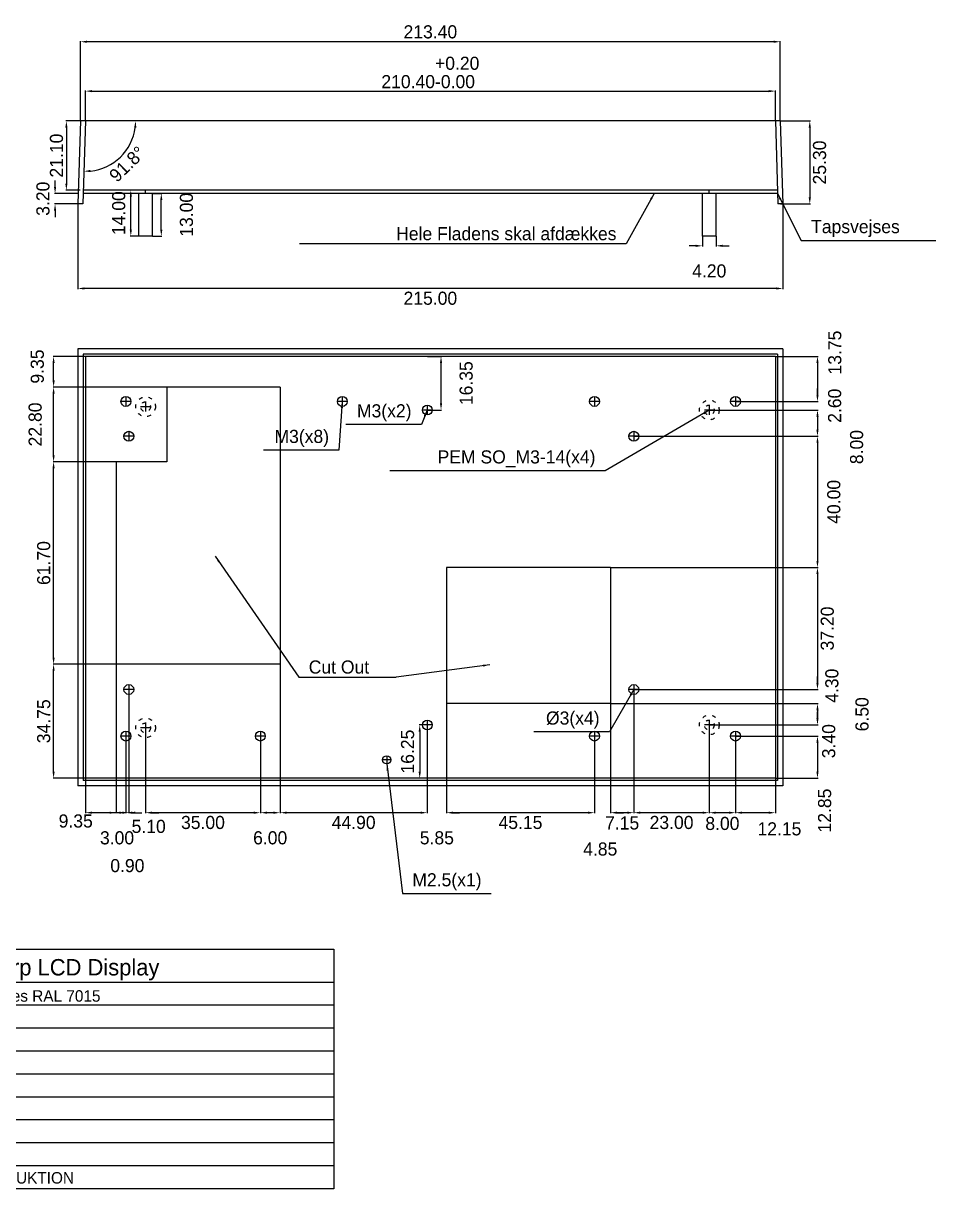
# Model space of a CAD drawing. Header units: millimetres. Extents: x 60 to 503, y -102 to 253.
# Drawn here: x 225.2 to 503.4, y -102.4 to 252.9 of the extents above; entities that cross this region are included whole.
import ezdxf

# ---------------------------------------------------------------- set-up
doc = ezdxf.new("R2010")
doc.units = ezdxf.units.MM
doc.header["$MEASUREMENT"] = 0
doc.linetypes.add('ACAD_ISO03W100', pattern=[30, 12, -18])
for name, color, linetype in [('Descriptive Text', 8, 'Continuous'), ('Dimensions', 140, 'Continuous'), ('Main Layer', 250, 'Continuous')]:
    doc.layers.add(name, color=color, linetype=linetype)
doc.dimstyles.new('DK-audio', dxfattribs={"dimtxt": 4, "dimasz": 2, "dimexe": 0.18, "dimexo": 0.0625, "dimgap": 1, "dimtad": 2, "dimzin": 0, "dimdsep": 46, "dimtxsty": 'Standard', "dimcen": 5, "dimadec": 1, "dimazin": 0, "dimtfac": 1, "dimtofl": 0, "dimtmove": 2, "dimatfit": 3, "dimfxl": 0, "dimtolj": 1, "dimtzin": 0, "dimarcsym": 0})

# ---------------------------------------------------------------- blocks, each defined once
blk = doc.blocks.new('*D19')
at = {"layer": 'DEFPOINTS', "color": 0, "ltscale": 0.1}
for p in [(348.35, 39), (346.05, 22.75), (348.35, 22.75)]:
    blk.add_point(p, dxfattribs=at)
at = {"layer": 'Dimensions', "color": 0, "lineweight": -2, "ltscale": 0.1}
for p, q in [((348.29, 39), (345.87, 39)), ((346.05, 37), (346.05, 24.75)), ((348.29, 22.75), (345.87, 22.75))]:
    blk.add_line(p, q, dxfattribs=at)
at = {"layer": 'Dimensions', "color": 0, "ltscale": 0.1}
for points in [[(345.72, 37), (346.38, 37), (346.05, 39)], [(345.72, 24.75), (346.38, 24.75), (346.05, 22.75)]]:
    blk.add_solid(points, dxfattribs=at)
at = {"layer": 'Dimensions', "color": 0, "ltscale": 0.1, "insert": (342.37, 30.87), "char_height": 4, "attachment_point": 5, "rotation": 90}
blk.add_mtext('\\A1;16.25', dxfattribs=at)
blk = doc.blocks.new('*D20')
at = {"layer": 'DEFPOINTS', "color": 0, "ltscale": 0.1}
for p in [(303.45, 57.5), (348.35, 39), (303.45, 12.25)]:
    blk.add_point(p, dxfattribs=at)
at = {"layer": 'Dimensions', "color": 0, "lineweight": -2, "ltscale": 0.1}
for p, q in [((303.45, 57.44), (303.45, 12.07)), ((348.35, 38.94), (348.35, 12.07)), ((346.35, 12.25), (305.45, 12.25))]:
    blk.add_line(p, q, dxfattribs=at)
at = {"layer": 'Dimensions', "color": 0, "ltscale": 0.1}
for points in [[(305.45, 12.58), (305.45, 11.92), (303.45, 12.25)], [(346.35, 12.58), (346.35, 11.92), (348.35, 12.25)]]:
    blk.add_solid(points, dxfattribs=at)
at = {"layer": 'Dimensions', "color": 0, "ltscale": 0.1, "insert": (325.9, 9.25), "char_height": 4, "attachment_point": 5}
blk.add_mtext('\\A1;44.90', dxfattribs=at)
blk = doc.blocks.new('*D21')
at = {"layer": 'DEFPOINTS', "color": 0, "ltscale": 0.1}
for p in [(241.8, 197.8), (456.8, 197.8), (241.8, 172.05)]:
    blk.add_point(p, dxfattribs=at)
at = {"layer": 'Dimensions', "color": 0, "lineweight": -2, "ltscale": 0.1}
for p, q in [((241.8, 197.74), (241.8, 171.87)), ((456.8, 197.74), (456.8, 171.87)), ((454.8, 172.05), (243.8, 172.05))]:
    blk.add_line(p, q, dxfattribs=at)
at = {"layer": 'Dimensions', "color": 0, "ltscale": 0.1}
for points in [[(243.8, 172.38), (243.8, 171.72), (241.8, 172.05)], [(454.8, 172.38), (454.8, 171.72), (456.8, 172.05)]]:
    blk.add_solid(points, dxfattribs=at)
at = {"layer": 'Dimensions', "color": 0, "ltscale": 0.1, "insert": (349.3, 169.05), "char_height": 4, "attachment_point": 5}
blk.add_mtext('\\A1;215.00', dxfattribs=at)
blk = doc.blocks.new('*D22')
at = {"layer": 'DEFPOINTS', "color": 0, "ltscale": 0.1}
for p in [(454.5, 232.2), (244.1, 223.1), (454.5, 223.1)]:
    blk.add_point(p, dxfattribs=at)
at = {"layer": 'Dimensions', "color": 0, "lineweight": -2, "ltscale": 0.1}
for p, q in [((244.1, 223.16), (244.1, 232.38)), ((246.1, 232.2), (452.5, 232.2)), ((454.5, 223.16), (454.5, 232.38))]:
    blk.add_line(p, q, dxfattribs=at)
at = {"layer": 'Dimensions', "color": 0, "ltscale": 0.1}
for points in [[(246.1, 232.53), (246.1, 231.87), (244.1, 232.2)], [(452.5, 232.53), (452.5, 231.87), (454.5, 232.2)]]:
    blk.add_solid(points, dxfattribs=at)
at = {"layer": 'Dimensions', "color": 0, "ltscale": 0.1, "insert": (349.3, 237.87), "char_height": 4, "attachment_point": 5}
blk.add_mtext('210.40\\S+0.20^ -0.00;', dxfattribs=at)
blk = doc.blocks.new('*D23')
at = {"layer": 'DEFPOINTS', "color": 0, "ltscale": 0.1}
for p in [(242.6, 247.25), (242.6, 223.1), (456, 223.1)]:
    blk.add_point(p, dxfattribs=at)
at = {"layer": 'Dimensions', "color": 0, "lineweight": -2, "ltscale": 0.1}
for p, q in [((242.6, 223.16), (242.6, 247.43)), ((454, 247.25), (244.6, 247.25)), ((456, 223.16), (456, 247.43))]:
    blk.add_line(p, q, dxfattribs=at)
at = {"layer": 'Dimensions', "color": 0, "ltscale": 0.1}
for points in [[(244.6, 247.58), (244.6, 246.92), (242.6, 247.25)], [(454, 247.58), (454, 246.92), (456, 247.25)]]:
    blk.add_solid(points, dxfattribs=at)
at = {"layer": 'Dimensions', "color": 0, "ltscale": 0.1, "insert": (349.3, 250.25), "char_height": 4, "attachment_point": 5}
blk.add_mtext('\\A1;213.40', dxfattribs=at)
blk = doc.blocks.new('*D24')
at = {"layer": 'DEFPOINTS', "color": 0, "ltscale": 0.1}
for p in [(242.6, 223.1), (244.1, 223.1), (456, 223.1), (251.48, 209.67), (243.3, 197.8)]:
    blk.add_point(p, dxfattribs=at)
at = {"layer": 'Dimensions', "color": 0, "lineweight": -2, "ltscale": 0.1}
blk.add_arc((244.1, 223.1), 15.33, 275.6705, 352.5183, dxfattribs=at)
at = {"layer": 'Dimensions', "color": 0, "ltscale": 0.1}
for points in [[(258.96, 221.13), (259.63, 221.08), (259.43, 223.1)], [(245.63, 207.51), (245.6, 208.18), (243.62, 207.78)]]:
    blk.add_solid(points, dxfattribs=at)
at = {"layer": 'Dimensions', "color": 0, "ltscale": 0.1, "insert": (256.85, 209.94), "char_height": 4, "attachment_point": 5, "rotation": 44.0944}
blk.add_mtext('\\A1;91.8°', dxfattribs=at)
blk = doc.blocks.new('*D25')
at = {"layer": 'DEFPOINTS', "color": 0, "ltscale": 0.1}
for p in [(257.35, 49.8), (256.45, 35.6), (256.45, 12.25)]:
    blk.add_point(p, dxfattribs=at)
at = {"layer": 'Dimensions', "color": 0, "lineweight": -2, "ltscale": 0.1}
for p, q in [((257.35, 49.74), (257.35, 12.07)), ((256.45, 35.54), (256.45, 12.07)), ((254.45, 12.25), (252.45, 12.25)), ((259.35, 12.25), (261.35, 12.25))]:
    blk.add_line(p, q, dxfattribs=at)
at = {"layer": 'Dimensions', "color": 0, "ltscale": 0.1}
for points in [[(254.45, 12.58), (254.45, 11.92), (256.45, 12.25)], [(259.35, 12.58), (259.35, 11.92), (257.35, 12.25)]]:
    blk.add_solid(points, dxfattribs=at)
at = {"layer": 'Dimensions', "color": 0, "ltscale": 0.1, "insert": (256.9, -3.9), "char_height": 4, "attachment_point": 5}
blk.add_mtext('\\A1;0.90', dxfattribs=at)
blk = doc.blocks.new('*D35')
at = {"layer": 'DEFPOINTS', "color": 0, "ltscale": 0.1}
for p in [(234.4, 151.35), (244.1, 151.35), (268.95, 142)]:
    blk.add_point(p, dxfattribs=at)
at = {"layer": 'Dimensions', "color": 0, "lineweight": -2, "ltscale": 0.1}
for p, q in [((244.04, 151.35), (234.22, 151.35)), ((234.4, 144), (234.4, 149.35)), ((268.89, 142), (234.22, 142))]:
    blk.add_line(p, q, dxfattribs=at)
at = {"layer": 'Dimensions', "color": 0, "ltscale": 0.1}
for points in [[(234.07, 149.35), (234.73, 149.35), (234.4, 151.35)], [(234.07, 144), (234.73, 144), (234.4, 142)]]:
    blk.add_solid(points, dxfattribs=at)
at = {"layer": 'Dimensions', "color": 0, "ltscale": 0.1, "insert": (229.45, 148.25), "char_height": 4, "attachment_point": 5, "rotation": 90}
blk.add_mtext('\\A1;9.35', dxfattribs=at)
blk = doc.blocks.new('*D36')
at = {"layer": 'DEFPOINTS', "color": 0, "ltscale": 0.1}
for p in [(262.45, 38.1), (297.45, 35.6), (262.45, 12.25)]:
    blk.add_point(p, dxfattribs=at)
at = {"layer": 'Dimensions', "color": 0, "lineweight": -2, "ltscale": 0.1}
for p, q in [((262.45, 38.04), (262.45, 12.07)), ((297.45, 35.54), (297.45, 12.07)), ((295.45, 12.25), (264.45, 12.25))]:
    blk.add_line(p, q, dxfattribs=at)
at = {"layer": 'Dimensions', "color": 0, "ltscale": 0.1}
for points in [[(264.45, 12.58), (264.45, 11.92), (262.45, 12.25)], [(295.45, 12.58), (295.45, 11.92), (297.45, 12.25)]]:
    blk.add_solid(points, dxfattribs=at)
at = {"layer": 'Dimensions', "color": 0, "ltscale": 0.1, "insert": (279.95, 9.25), "char_height": 4, "attachment_point": 5}
blk.add_mtext('\\A1;35.00', dxfattribs=at)
blk = doc.blocks.new('*D37')
at = {"layer": 'DEFPOINTS', "color": 0, "ltscale": 0.1}
for p in [(234.4, 119.2), (253.45, 119.2), (253.45, 57.5)]:
    blk.add_point(p, dxfattribs=at)
at = {"layer": 'Dimensions', "color": 0, "lineweight": -2, "ltscale": 0.1}
for p, q in [((253.39, 119.2), (234.22, 119.2)), ((234.4, 59.5), (234.4, 117.2)), ((253.39, 57.5), (234.22, 57.5))]:
    blk.add_line(p, q, dxfattribs=at)
at = {"layer": 'Dimensions', "color": 0, "ltscale": 0.1}
for points in [[(234.07, 117.2), (234.73, 117.2), (234.4, 119.2)], [(234.07, 59.5), (234.73, 59.5), (234.4, 57.5)]]:
    blk.add_solid(points, dxfattribs=at)
at = {"layer": 'Dimensions', "color": 0, "ltscale": 0.1, "insert": (231.4, 88.35), "char_height": 4, "attachment_point": 5, "rotation": 90}
blk.add_mtext('\\A1;61.70', dxfattribs=at)
blk = doc.blocks.new('*D38')
at = {"layer": 'DEFPOINTS', "color": 0, "ltscale": 0.1}
for p in [(234.4, 57.5), (253.45, 57.5), (244.1, 22.75)]:
    blk.add_point(p, dxfattribs=at)
at = {"layer": 'Dimensions', "color": 0, "lineweight": -2, "ltscale": 0.1}
for p, q in [((253.39, 57.5), (234.22, 57.5)), ((234.4, 24.75), (234.4, 55.5)), ((244.04, 22.75), (234.22, 22.75))]:
    blk.add_line(p, q, dxfattribs=at)
at = {"layer": 'Dimensions', "color": 0, "ltscale": 0.1}
for points in [[(234.07, 55.5), (234.73, 55.5), (234.4, 57.5)], [(234.07, 24.75), (234.73, 24.75), (234.4, 22.75)]]:
    blk.add_solid(points, dxfattribs=at)
at = {"layer": 'Dimensions', "color": 0, "ltscale": 0.1, "insert": (231.4, 40.12), "char_height": 4, "attachment_point": 5, "rotation": 90}
blk.add_mtext('\\A1;34.75', dxfattribs=at)
blk = doc.blocks.new('*D39')
at = {"layer": 'DEFPOINTS', "color": 0, "ltscale": 0.1}
for p in [(253.45, 57.5), (244.1, 22.75), (244.1, 12.25)]:
    blk.add_point(p, dxfattribs=at)
at = {"layer": 'Dimensions', "color": 0, "lineweight": -2, "ltscale": 0.1}
for p, q in [((253.45, 57.44), (253.45, 12.07)), ((244.1, 22.69), (244.1, 12.07)), ((251.45, 12.25), (246.1, 12.25))]:
    blk.add_line(p, q, dxfattribs=at)
at = {"layer": 'Dimensions', "color": 0, "ltscale": 0.1}
for points in [[(246.1, 12.58), (246.1, 11.92), (244.1, 12.25)], [(251.45, 12.58), (251.45, 11.92), (253.45, 12.25)]]:
    blk.add_solid(points, dxfattribs=at)
at = {"layer": 'Dimensions', "color": 0, "ltscale": 0.1, "insert": (241.15, 9.7), "char_height": 4, "attachment_point": 5}
blk.add_mtext('\\A1;9.35', dxfattribs=at)
blk = doc.blocks.new('*D40')
at = {"layer": 'DEFPOINTS', "color": 0, "ltscale": 0.1}
for p in [(253.45, 57.5), (256.45, 35.6), (253.45, 12.25)]:
    blk.add_point(p, dxfattribs=at)
at = {"layer": 'Dimensions', "color": 0, "lineweight": -2, "ltscale": 0.1}
for p, q in [((253.45, 57.44), (253.45, 12.07)), ((256.45, 35.54), (256.45, 12.07)), ((251.45, 12.25), (249.45, 12.25)), ((258.45, 12.25), (260.45, 12.25))]:
    blk.add_line(p, q, dxfattribs=at)
at = {"layer": 'Dimensions', "color": 0, "ltscale": 0.1}
for points in [[(251.45, 12.58), (251.45, 11.92), (253.45, 12.25)], [(258.45, 12.58), (258.45, 11.92), (256.45, 12.25)]]:
    blk.add_solid(points, dxfattribs=at)
at = {"layer": 'Dimensions', "color": 0, "ltscale": 0.1, "insert": (253.75, 4.57), "char_height": 4, "attachment_point": 5}
blk.add_mtext('\\A1;3.00', dxfattribs=at)
blk = doc.blocks.new('*D41')
at = {"layer": 'DEFPOINTS', "color": 0, "ltscale": 0.1}
for p in [(257.35, 49.8), (262.45, 38.1), (257.35, 12.25)]:
    blk.add_point(p, dxfattribs=at)
at = {"layer": 'Dimensions', "color": 0, "lineweight": -2, "ltscale": 0.1}
for p, q in [((257.35, 49.74), (257.35, 12.07)), ((262.45, 38.04), (262.45, 12.07)), ((255.35, 12.25), (253.35, 12.25)), ((264.45, 12.25), (266.45, 12.25))]:
    blk.add_line(p, q, dxfattribs=at)
at = {"layer": 'Dimensions', "color": 0, "ltscale": 0.1}
for points in [[(255.35, 12.58), (255.35, 11.92), (257.35, 12.25)], [(264.45, 12.58), (264.45, 11.92), (262.45, 12.25)]]:
    blk.add_solid(points, dxfattribs=at)
at = {"layer": 'Dimensions', "color": 0, "ltscale": 0.1, "insert": (263.4, 8.05), "char_height": 4, "attachment_point": 5}
blk.add_mtext('\\A1;5.10', dxfattribs=at)
blk = doc.blocks.new('*D42')
at = {"layer": 'DEFPOINTS', "color": 0, "ltscale": 0.1}
for p in [(234.4, 142), (268.95, 142), (253.45, 119.2)]:
    blk.add_point(p, dxfattribs=at)
at = {"layer": 'Dimensions', "color": 0, "lineweight": -2, "ltscale": 0.1}
for p, q in [((268.89, 142), (234.22, 142)), ((234.4, 121.2), (234.4, 140)), ((253.39, 119.2), (234.22, 119.2))]:
    blk.add_line(p, q, dxfattribs=at)
at = {"layer": 'Dimensions', "color": 0, "ltscale": 0.1}
for points in [[(234.07, 140), (234.73, 140), (234.4, 142)], [(234.07, 121.2), (234.73, 121.2), (234.4, 119.2)]]:
    blk.add_solid(points, dxfattribs=at)
at = {"layer": 'Dimensions', "color": 0, "ltscale": 0.1, "insert": (228.8, 130.6), "char_height": 4, "attachment_point": 5, "rotation": 90}
blk.add_mtext('\\A1;22.80', dxfattribs=at)
blk = doc.blocks.new('*D44')
at = {"layer": 'DEFPOINTS', "color": 0, "ltscale": 0.1}
for p in [(303.45, 57.5), (297.45, 35.6), (297.45, 12.25)]:
    blk.add_point(p, dxfattribs=at)
at = {"layer": 'Dimensions', "color": 0, "lineweight": -2, "ltscale": 0.1}
for p, q in [((303.45, 57.44), (303.45, 12.07)), ((297.45, 35.54), (297.45, 12.07)), ((301.45, 12.25), (299.45, 12.25))]:
    blk.add_line(p, q, dxfattribs=at)
at = {"layer": 'Dimensions', "color": 0, "ltscale": 0.1}
for points in [[(299.45, 12.58), (299.45, 11.92), (297.45, 12.25)], [(301.45, 12.58), (301.45, 11.92), (303.45, 12.25)]]:
    blk.add_solid(points, dxfattribs=at)
at = {"layer": 'Dimensions', "color": 0, "ltscale": 0.1, "insert": (300.45, 4.57), "char_height": 4, "attachment_point": 5}
blk.add_mtext('\\A1;6.00', dxfattribs=at)
blk = doc.blocks.new('*D45')
at = {"layer": 'DEFPOINTS', "color": 0, "ltscale": 0.1}
for p in [(264.55, 201), (267.25, 201), (264.55, 188)]:
    blk.add_point(p, dxfattribs=at)
at = {"layer": 'Dimensions', "color": 0, "lineweight": -2, "ltscale": 0.1}
for p, q in [((264.61, 201), (267.43, 201)), ((267.25, 190), (267.25, 199)), ((264.61, 188), (267.43, 188))]:
    blk.add_line(p, q, dxfattribs=at)
at = {"layer": 'Dimensions', "color": 0, "ltscale": 0.1}
for points in [[(266.92, 199), (267.58, 199), (267.25, 201)], [(266.92, 190), (267.58, 190), (267.25, 188)]]:
    blk.add_solid(points, dxfattribs=at)
at = {"layer": 'Dimensions', "color": 0, "ltscale": 0.1, "insert": (274.93, 194.5), "char_height": 4, "attachment_point": 5, "rotation": 90}
blk.add_mtext('\\A1;13.00', dxfattribs=at)
blk = doc.blocks.new('*D46')
at = {"layer": 'DEFPOINTS', "color": 0, "ltscale": 0.1}
for p in [(242.6, 223.1), (238.3, 202), (242.6, 202)]:
    blk.add_point(p, dxfattribs=at)
at = {"layer": 'Dimensions', "color": 0, "lineweight": -2, "ltscale": 0.1}
for p, q in [((242.54, 223.1), (238.12, 223.1)), ((238.3, 221.1), (238.3, 204)), ((242.54, 202), (238.12, 202))]:
    blk.add_line(p, q, dxfattribs=at)
at = {"layer": 'Dimensions', "color": 0, "ltscale": 0.1}
for points in [[(237.97, 221.1), (238.63, 221.1), (238.3, 223.1)], [(237.97, 204), (238.63, 204), (238.3, 202)]]:
    blk.add_solid(points, dxfattribs=at)
at = {"layer": 'Dimensions', "color": 0, "ltscale": 0.1, "insert": (235.3, 212.55), "char_height": 4, "attachment_point": 5, "rotation": 90}
blk.add_mtext('\\A1;21.10', dxfattribs=at)
blk = doc.blocks.new('*D47')
at = {"layer": 'DEFPOINTS', "color": 0, "ltscale": 0.1}
for p in [(241.9, 201), (234.85, 197.8), (241.9, 197.8)]:
    blk.add_point(p, dxfattribs=at)
at = {"layer": 'Dimensions', "color": 0, "lineweight": -2, "ltscale": 0.1}
for p, q in [((234.85, 203), (234.85, 205)), ((241.84, 201), (234.67, 201)), ((241.84, 197.8), (234.67, 197.8)), ((234.85, 195.8), (234.85, 193.8))]:
    blk.add_line(p, q, dxfattribs=at)
at = {"layer": 'Dimensions', "color": 0, "ltscale": 0.1}
for points in [[(234.52, 203), (235.18, 203), (234.85, 201)], [(234.52, 195.8), (235.18, 195.8), (234.85, 197.8)]]:
    blk.add_solid(points, dxfattribs=at)
at = {"layer": 'Dimensions', "color": 0, "ltscale": 0.1, "insert": (231.17, 199.4), "char_height": 4, "attachment_point": 5, "rotation": 90}
blk.add_mtext('\\A1;3.20', dxfattribs=at)
blk = doc.blocks.new('*D48')
at = {"layer": 'DEFPOINTS', "color": 0, "ltscale": 0.1}
for p in [(257.95, 202), (260.35, 202), (260.35, 188)]:
    blk.add_point(p, dxfattribs=at)
at = {"layer": 'Dimensions', "color": 0, "lineweight": -2, "ltscale": 0.1}
for p, q in [((260.29, 202), (257.77, 202)), ((257.95, 190), (257.95, 200)), ((260.29, 188), (257.77, 188))]:
    blk.add_line(p, q, dxfattribs=at)
at = {"layer": 'Dimensions', "color": 0, "ltscale": 0.1}
for points in [[(257.62, 200), (258.28, 200), (257.95, 202)], [(257.62, 190), (258.28, 190), (257.95, 188)]]:
    blk.add_solid(points, dxfattribs=at)
at = {"layer": 'Dimensions', "color": 0, "ltscale": 0.1, "insert": (254.27, 195), "char_height": 4, "attachment_point": 5, "rotation": 90}
blk.add_mtext('\\A1;14.00', dxfattribs=at)
blk = doc.blocks.new('*D49')
at = {"layer": 'DEFPOINTS', "color": 0, "ltscale": 0.1}
for p in [(454.5, 151.35), (442.35, 137.6), (467.35, 137.6)]:
    blk.add_point(p, dxfattribs=at)
at = {"layer": 'Dimensions', "color": 0, "lineweight": -2, "ltscale": 0.1}
for p, q in [((454.56, 151.35), (467.53, 151.35)), ((467.35, 149.35), (467.35, 139.6)), ((442.41, 137.6), (467.53, 137.6))]:
    blk.add_line(p, q, dxfattribs=at)
at = {"layer": 'Dimensions', "color": 0, "ltscale": 0.1}
for points in [[(467.02, 149.35), (467.68, 149.35), (467.35, 151.35)], [(467.02, 139.6), (467.68, 139.6), (467.35, 137.6)]]:
    blk.add_solid(points, dxfattribs=at)
at = {"layer": 'Dimensions', "color": 0, "ltscale": 0.1, "insert": (472.65, 152.5), "char_height": 4, "attachment_point": 5, "rotation": 90}
blk.add_mtext('\\A1;13.75', dxfattribs=at)
blk = doc.blocks.new('*D50')
at = {"layer": 'DEFPOINTS', "color": 0, "ltscale": 0.1}
for p in [(411.35, 49.8), (434.35, 39), (411.35, 12.25)]:
    blk.add_point(p, dxfattribs=at)
at = {"layer": 'Dimensions', "color": 0, "lineweight": -2, "ltscale": 0.1}
for p, q in [((411.35, 49.74), (411.35, 12.07)), ((434.35, 38.94), (434.35, 12.07)), ((432.35, 12.25), (413.35, 12.25))]:
    blk.add_line(p, q, dxfattribs=at)
at = {"layer": 'Dimensions', "color": 0, "ltscale": 0.1}
for points in [[(413.35, 12.58), (413.35, 11.92), (411.35, 12.25)], [(432.35, 12.58), (432.35, 11.92), (434.35, 12.25)]]:
    blk.add_solid(points, dxfattribs=at)
at = {"layer": 'Dimensions', "color": 0, "ltscale": 0.1, "insert": (422.85, 9.25), "char_height": 4, "attachment_point": 5}
blk.add_mtext('\\A1;23.00', dxfattribs=at)
blk = doc.blocks.new('*D51')
at = {"layer": 'DEFPOINTS', "color": 0, "ltscale": 0.1}
for p in [(404.2, 45.5), (434.35, 39), (467.35, 39)]:
    blk.add_point(p, dxfattribs=at)
at = {"layer": 'Dimensions', "color": 0, "lineweight": -2, "ltscale": 0.1}
for p, q in [((404.26, 45.5), (467.53, 45.5)), ((467.35, 43.5), (467.35, 41)), ((434.41, 39), (467.53, 39))]:
    blk.add_line(p, q, dxfattribs=at)
at = {"layer": 'Dimensions', "color": 0, "ltscale": 0.1}
for points in [[(467.02, 43.5), (467.68, 43.5), (467.35, 45.5)], [(467.02, 41), (467.68, 41), (467.35, 39)]]:
    blk.add_solid(points, dxfattribs=at)
at = {"layer": 'Dimensions', "color": 0, "ltscale": 0.1, "insert": (480.95, 42.25), "char_height": 4, "attachment_point": 5, "rotation": 90}
blk.add_mtext('\\A1;6.50', dxfattribs=at)
blk = doc.blocks.new('*D52')
at = {"layer": 'DEFPOINTS', "color": 0, "ltscale": 0.1}
for p in [(411.35, 49.8), (404.2, 45.5), (467.35, 45.5)]:
    blk.add_point(p, dxfattribs=at)
at = {"layer": 'Dimensions', "color": 0, "lineweight": -2, "ltscale": 0.1}
for p, q in [((467.35, 51.8), (467.35, 53.8)), ((411.41, 49.8), (467.53, 49.8)), ((404.26, 45.5), (467.53, 45.5)), ((467.35, 43.5), (467.35, 41.5))]:
    blk.add_line(p, q, dxfattribs=at)
at = {"layer": 'Dimensions', "color": 0, "ltscale": 0.1}
for points in [[(467.02, 51.8), (467.68, 51.8), (467.35, 49.8)], [(467.02, 43.5), (467.68, 43.5), (467.35, 45.5)]]:
    blk.add_solid(points, dxfattribs=at)
at = {"layer": 'Dimensions', "color": 0, "ltscale": 0.1, "insert": (471.75, 50.95), "char_height": 4, "attachment_point": 5, "rotation": 90}
blk.add_mtext('\\A1;4.30', dxfattribs=at)
blk = doc.blocks.new('*D53')
at = {"layer": 'DEFPOINTS', "color": 0, "ltscale": 0.1}
for p in [(404.2, 87), (411.35, 49.8), (467.35, 49.8)]:
    blk.add_point(p, dxfattribs=at)
at = {"layer": 'Dimensions', "color": 0, "lineweight": -2, "ltscale": 0.1}
for p, q in [((404.26, 87), (467.53, 87)), ((467.35, 85), (467.35, 51.8)), ((411.41, 49.8), (467.53, 49.8))]:
    blk.add_line(p, q, dxfattribs=at)
at = {"layer": 'Dimensions', "color": 0, "ltscale": 0.1}
for points in [[(467.02, 85), (467.68, 85), (467.35, 87)], [(467.02, 51.8), (467.68, 51.8), (467.35, 49.8)]]:
    blk.add_solid(points, dxfattribs=at)
at = {"layer": 'Dimensions', "color": 0, "ltscale": 0.1, "insert": (470.35, 68.4), "char_height": 4, "attachment_point": 5, "rotation": 90}
blk.add_mtext('\\A1;37.20', dxfattribs=at)
blk = doc.blocks.new('*D54')
at = {"layer": 'DEFPOINTS', "color": 0, "ltscale": 0.1}
for p in [(411.35, 127), (404.2, 87), (467.35, 87)]:
    blk.add_point(p, dxfattribs=at)
at = {"layer": 'Dimensions', "color": 0, "lineweight": -2, "ltscale": 0.1}
for p, q in [((411.41, 127), (467.53, 127)), ((467.35, 125), (467.35, 89)), ((404.26, 87), (467.53, 87))]:
    blk.add_line(p, q, dxfattribs=at)
at = {"layer": 'Dimensions', "color": 0, "ltscale": 0.1}
for points in [[(467.02, 125), (467.68, 125), (467.35, 127)], [(467.02, 89), (467.68, 89), (467.35, 87)]]:
    blk.add_solid(points, dxfattribs=at)
at = {"layer": 'Dimensions', "color": 0, "ltscale": 0.1, "insert": (472.35, 107), "char_height": 4, "attachment_point": 5, "rotation": 90}
blk.add_mtext('\\A1;40.00', dxfattribs=at)
blk = doc.blocks.new('*D55')
at = {"layer": 'DEFPOINTS', "color": 0, "ltscale": 0.1}
for p in [(434.35, 135), (411.35, 127), (467.35, 127)]:
    blk.add_point(p, dxfattribs=at)
at = {"layer": 'Dimensions', "color": 0, "lineweight": -2, "ltscale": 0.1}
for p, q in [((434.41, 135), (467.53, 135)), ((467.35, 133), (467.35, 129)), ((411.41, 127), (467.53, 127))]:
    blk.add_line(p, q, dxfattribs=at)
at = {"layer": 'Dimensions', "color": 0, "ltscale": 0.1}
for points in [[(467.02, 133), (467.68, 133), (467.35, 135)], [(467.02, 129), (467.68, 129), (467.35, 127)]]:
    blk.add_solid(points, dxfattribs=at)
at = {"layer": 'Dimensions', "color": 0, "ltscale": 0.1, "insert": (479.3, 123.7), "char_height": 4, "attachment_point": 5, "rotation": 90}
blk.add_mtext('\\A1;8.00', dxfattribs=at)
blk = doc.blocks.new('*D56')
at = {"layer": 'DEFPOINTS', "color": 0, "ltscale": 0.1}
for p in [(354.2, 45.5), (399.35, 35.6), (354.2, 12.25)]:
    blk.add_point(p, dxfattribs=at)
at = {"layer": 'Dimensions', "color": 0, "lineweight": -2, "ltscale": 0.1}
for p, q in [((354.2, 45.44), (354.2, 12.07)), ((399.35, 35.54), (399.35, 12.07)), ((397.35, 12.25), (356.2, 12.25))]:
    blk.add_line(p, q, dxfattribs=at)
at = {"layer": 'Dimensions', "color": 0, "ltscale": 0.1}
for points in [[(356.2, 12.58), (356.2, 11.92), (354.2, 12.25)], [(397.35, 12.58), (397.35, 11.92), (399.35, 12.25)]]:
    blk.add_solid(points, dxfattribs=at)
at = {"layer": 'Dimensions', "color": 0, "ltscale": 0.1, "insert": (376.78, 9.25), "char_height": 4, "attachment_point": 5}
blk.add_mtext('\\A1;45.15', dxfattribs=at)
blk = doc.blocks.new('*D57')
at = {"layer": 'DEFPOINTS', "color": 0, "ltscale": 0.1}
for p in [(354.2, 45.5), (348.35, 39), (348.35, 12.25)]:
    blk.add_point(p, dxfattribs=at)
at = {"layer": 'Dimensions', "color": 0, "lineweight": -2, "ltscale": 0.1}
for p, q in [((354.2, 45.44), (354.2, 12.07)), ((348.35, 38.94), (348.35, 12.07)), ((346.35, 12.25), (344.35, 12.25)), ((356.2, 12.25), (358.2, 12.25))]:
    blk.add_line(p, q, dxfattribs=at)
at = {"layer": 'Dimensions', "color": 0, "ltscale": 0.1}
for points in [[(346.35, 12.58), (346.35, 11.92), (348.35, 12.25)], [(356.2, 12.58), (356.2, 11.92), (354.2, 12.25)]]:
    blk.add_solid(points, dxfattribs=at)
at = {"layer": 'Dimensions', "color": 0, "ltscale": 0.1, "insert": (351.28, 4.57), "char_height": 4, "attachment_point": 5}
blk.add_mtext('\\A1;5.85', dxfattribs=at)
blk = doc.blocks.new('*D58')
at = {"layer": 'DEFPOINTS', "color": 0, "ltscale": 0.1}
for p in [(404.2, 45.5), (399.35, 35.6), (399.35, 12.25)]:
    blk.add_point(p, dxfattribs=at)
at = {"layer": 'Dimensions', "color": 0, "lineweight": -2, "ltscale": 0.1}
for p, q in [((404.2, 45.44), (404.2, 12.07)), ((399.35, 35.54), (399.35, 12.07)), ((397.35, 12.25), (395.35, 12.25)), ((406.2, 12.25), (408.2, 12.25))]:
    blk.add_line(p, q, dxfattribs=at)
at = {"layer": 'Dimensions', "color": 0, "ltscale": 0.1}
for points in [[(397.35, 12.58), (397.35, 11.92), (399.35, 12.25)], [(406.2, 12.58), (406.2, 11.92), (404.2, 12.25)]]:
    blk.add_solid(points, dxfattribs=at)
at = {"layer": 'Dimensions', "color": 0, "ltscale": 0.1, "insert": (401.1, 1.15), "char_height": 4, "attachment_point": 5}
blk.add_mtext('\\A1;4.85', dxfattribs=at)
blk = doc.blocks.new('*D59')
at = {"layer": 'DEFPOINTS', "color": 0, "ltscale": 0.1}
for p in [(411.35, 49.8), (404.2, 45.5), (404.2, 12.25)]:
    blk.add_point(p, dxfattribs=at)
at = {"layer": 'Dimensions', "color": 0, "lineweight": -2, "ltscale": 0.1}
for p, q in [((411.35, 49.74), (411.35, 12.07)), ((404.2, 45.44), (404.2, 12.07)), ((409.35, 12.25), (406.2, 12.25))]:
    blk.add_line(p, q, dxfattribs=at)
at = {"layer": 'Dimensions', "color": 0, "ltscale": 0.1}
for points in [[(406.2, 12.58), (406.2, 11.92), (404.2, 12.25)], [(409.35, 12.58), (409.35, 11.92), (411.35, 12.25)]]:
    blk.add_solid(points, dxfattribs=at)
at = {"layer": 'Dimensions', "color": 0, "ltscale": 0.1, "insert": (407.78, 9.1), "char_height": 4, "attachment_point": 5}
blk.add_mtext('\\A1;7.15', dxfattribs=at)
blk = doc.blocks.new('*D60')
at = {"layer": 'DEFPOINTS', "color": 0, "ltscale": 0.1}
for p in [(348.35, 151.35), (352.55, 151.35), (348.35, 135)]:
    blk.add_point(p, dxfattribs=at)
at = {"layer": 'Dimensions', "color": 0, "lineweight": -2, "ltscale": 0.1}
for p, q in [((348.41, 151.35), (352.73, 151.35)), ((352.55, 137), (352.55, 149.35)), ((348.41, 135), (352.73, 135))]:
    blk.add_line(p, q, dxfattribs=at)
at = {"layer": 'Dimensions', "color": 0, "ltscale": 0.1}
for points in [[(352.22, 149.35), (352.88, 149.35), (352.55, 151.35)], [(352.22, 137), (352.88, 137), (352.55, 135)]]:
    blk.add_solid(points, dxfattribs=at)
at = {"layer": 'Dimensions', "color": 0, "ltscale": 0.1, "insert": (360.23, 143.17), "char_height": 4, "attachment_point": 5, "rotation": 90}
blk.add_mtext('\\A1;16.35', dxfattribs=at)
blk = doc.blocks.new('*D61')
at = {"layer": 'DEFPOINTS', "color": 0, "ltscale": 0.1}
for p in [(442.35, 35.6), (454.5, 22.75), (442.35, 12.25)]:
    blk.add_point(p, dxfattribs=at)
at = {"layer": 'Dimensions', "color": 0, "lineweight": -2, "ltscale": 0.1}
for p, q in [((442.35, 35.54), (442.35, 12.07)), ((454.5, 22.69), (454.5, 12.07)), ((452.5, 12.25), (444.35, 12.25))]:
    blk.add_line(p, q, dxfattribs=at)
at = {"layer": 'Dimensions', "color": 0, "ltscale": 0.1}
for points in [[(444.35, 12.58), (444.35, 11.92), (442.35, 12.25)], [(452.5, 12.58), (452.5, 11.92), (454.5, 12.25)]]:
    blk.add_solid(points, dxfattribs=at)
at = {"layer": 'Dimensions', "color": 0, "ltscale": 0.1, "insert": (455.75, 7.3), "char_height": 4, "attachment_point": 5}
blk.add_mtext('\\A1;12.15', dxfattribs=at)
blk = doc.blocks.new('*D62')
at = {"layer": 'DEFPOINTS', "color": 0, "ltscale": 0.1}
for p in [(442.35, 35.6), (454.5, 22.75), (467.35, 22.75)]:
    blk.add_point(p, dxfattribs=at)
at = {"layer": 'Dimensions', "color": 0, "lineweight": -2, "ltscale": 0.1}
for p, q in [((442.41, 35.6), (467.53, 35.6)), ((467.35, 33.6), (467.35, 24.75)), ((454.56, 22.75), (467.53, 22.75))]:
    blk.add_line(p, q, dxfattribs=at)
at = {"layer": 'Dimensions', "color": 0, "ltscale": 0.1}
for points in [[(467.02, 33.6), (467.68, 33.6), (467.35, 35.6)], [(467.02, 24.75), (467.68, 24.75), (467.35, 22.75)]]:
    blk.add_solid(points, dxfattribs=at)
at = {"layer": 'Dimensions', "color": 0, "ltscale": 0.1, "insert": (469.55, 12.9), "char_height": 4, "attachment_point": 5, "rotation": 90}
blk.add_mtext('\\A1;12.85', dxfattribs=at)
blk = doc.blocks.new('*D63')
at = {"layer": 'DEFPOINTS', "color": 0, "ltscale": 0.1}
for p in [(434.35, 39), (442.35, 35.6), (467.35, 35.6)]:
    blk.add_point(p, dxfattribs=at)
at = {"layer": 'Dimensions', "color": 0, "lineweight": -2, "ltscale": 0.1}
for p, q in [((467.35, 41), (467.35, 43)), ((434.41, 39), (467.53, 39)), ((442.41, 35.6), (467.53, 35.6)), ((467.35, 33.6), (467.35, 31.6))]:
    blk.add_line(p, q, dxfattribs=at)
at = {"layer": 'Dimensions', "color": 0, "ltscale": 0.1}
for points in [[(467.02, 41), (467.68, 41), (467.35, 39)], [(467.02, 33.6), (467.68, 33.6), (467.35, 35.6)]]:
    blk.add_solid(points, dxfattribs=at)
at = {"layer": 'Dimensions', "color": 0, "ltscale": 0.1, "insert": (470.8, 34.05), "char_height": 4, "attachment_point": 5, "rotation": 90}
blk.add_mtext('\\A1;3.40', dxfattribs=at)
blk = doc.blocks.new('*D64')
at = {"layer": 'DEFPOINTS', "color": 0, "ltscale": 0.1}
for p in [(434.35, 39), (442.35, 35.6), (434.35, 12.25)]:
    blk.add_point(p, dxfattribs=at)
at = {"layer": 'Dimensions', "color": 0, "lineweight": -2, "ltscale": 0.1}
for p, q in [((434.35, 38.94), (434.35, 12.07)), ((442.35, 35.54), (442.35, 12.07)), ((440.35, 12.25), (436.35, 12.25))]:
    blk.add_line(p, q, dxfattribs=at)
at = {"layer": 'Dimensions', "color": 0, "ltscale": 0.1}
for points in [[(436.35, 12.58), (436.35, 11.92), (434.35, 12.25)], [(440.35, 12.58), (440.35, 11.92), (442.35, 12.25)]]:
    blk.add_solid(points, dxfattribs=at)
at = {"layer": 'Dimensions', "color": 0, "ltscale": 0.1, "insert": (438.35, 8.95), "char_height": 4, "attachment_point": 5}
blk.add_mtext('\\A1;8.00', dxfattribs=at)
blk = doc.blocks.new('*D65')
at = {"layer": 'DEFPOINTS', "color": 0, "ltscale": 0.1}
for p in [(434.35, 135), (442.35, 137.6), (467.35, 135)]:
    blk.add_point(p, dxfattribs=at)
at = {"layer": 'Dimensions', "color": 0, "lineweight": -2, "ltscale": 0.1}
for p, q in [((467.35, 139.6), (467.35, 141.6)), ((434.41, 135), (467.53, 135)), ((442.41, 137.6), (467.53, 137.6)), ((467.35, 133), (467.35, 131))]:
    blk.add_line(p, q, dxfattribs=at)
at = {"layer": 'Dimensions', "color": 0, "ltscale": 0.1}
for points in [[(467.02, 139.6), (467.68, 139.6), (467.35, 137.6)], [(467.02, 133), (467.68, 133), (467.35, 135)]]:
    blk.add_solid(points, dxfattribs=at)
at = {"layer": 'Dimensions', "color": 0, "ltscale": 0.1, "insert": (472.6, 136.3), "char_height": 4, "attachment_point": 5, "rotation": 90}
blk.add_mtext('\\A1;2.60', dxfattribs=at)
blk = doc.blocks.new('*D66')
at = {"layer": 'DEFPOINTS', "color": 0, "ltscale": 0.1}
for p in [(432.25, 188), (436.45, 188), (436.45, 185.05)]:
    blk.add_point(p, dxfattribs=at)
at = {"layer": 'Dimensions', "color": 0, "lineweight": -2, "ltscale": 0.1}
for p, q in [((430.25, 185.05), (428.25, 185.05)), ((432.25, 187.94), (432.25, 184.87)), ((436.45, 187.94), (436.45, 184.87)), ((438.45, 185.05), (440.45, 185.05))]:
    blk.add_line(p, q, dxfattribs=at)
at = {"layer": 'Dimensions', "color": 0, "ltscale": 0.1}
for points in [[(430.25, 185.38), (430.25, 184.72), (432.25, 185.05)], [(438.45, 185.38), (438.45, 184.72), (436.45, 185.05)]]:
    blk.add_solid(points, dxfattribs=at)
at = {"layer": 'Dimensions', "color": 0, "ltscale": 0.1, "insert": (434.35, 177.37), "char_height": 4, "attachment_point": 5}
blk.add_mtext('\\A1;4.20', dxfattribs=at)
blk = doc.blocks.new('*D67')
at = {"layer": 'DEFPOINTS', "color": 0, "ltscale": 0.1}
for p in [(456, 223.1), (456, 197.8), (465, 197.8)]:
    blk.add_point(p, dxfattribs=at)
at = {"layer": 'Dimensions', "color": 0, "lineweight": -2, "ltscale": 0.1}
for p, q in [((456.06, 223.1), (465.18, 223.1)), ((465, 221.1), (465, 199.8)), ((456.06, 197.8), (465.18, 197.8))]:
    blk.add_line(p, q, dxfattribs=at)
at = {"layer": 'Dimensions', "color": 0, "ltscale": 0.1}
for points in [[(464.67, 221.1), (465.33, 221.1), (465, 223.1)], [(464.67, 199.8), (465.33, 199.8), (465, 197.8)]]:
    blk.add_solid(points, dxfattribs=at)
at = {"layer": 'Dimensions', "color": 0, "ltscale": 0.1, "insert": (468, 210.45), "char_height": 4, "attachment_point": 5, "rotation": 90}
blk.add_mtext('\\A1;25.30', dxfattribs=at)

msp = doc.modelspace()

# ---------------------------------------------------------------- linework, layer by layer
at = {"ltscale": 0.1}
for p, q in [((336, 29.6), (336, 27.1)), ((337.25, 28.35), (334.75, 28.35))]:
    msp.add_line(p, q, dxfattribs=at)
msp.add_circle((336, 28.35), 1.25, dxfattribs=at)
at = {"layer": 'Descriptive Text'}
for p, q in [((61.316, -29.361), (319.887, -29.361)), ((319.887, -29.361), (319.887, -102.361)), ((61.316, -39.361), (319.887, -39.361)), ((61.316, -46.361), (319.887, -46.361)), ((61.316, -53.361), (319.887, -53.361)), ((61.316, -60.361), (319.887, -60.361)), ((61.316, -67.361), (319.887, -67.361)), ((61.316, -74.361), (319.887, -74.361)), ((319.887, -81.361), (61.316, -81.361)), ((319.887, -88.361), (61.316, -88.361)), ((319.887, -95.361), (61.316, -95.361)), ((319.887, -102.361), (61.316, -102.361))]:
    msp.add_line(p, q, dxfattribs=at)
at = {"layer": 'Main Layer', "ltscale": 0.1}
for p, q in [((242.6, 223.1), (241.8, 197.8)), ((456, 223.1), (242.6, 223.1)), ((244.101, 223.1), (243.301, 197.8)), ((454.499, 223.1), (455.299, 197.8)), ((456, 223.1), (456.8, 197.8)), ((455.166, 202), (243.434, 202)), ((455.15, 202), (243.45, 202)), ((455.15, 201), (243.45, 201)), ((260.35, 188), (260.35, 201)), ((262.45, 201), (262.45, 202)), ((264.55, 188), (264.55, 201)), ((432.25, 188), (432.25, 201)), ((434.35, 201), (434.35, 202)), ((436.45, 188), (436.45, 201)), ((243.301, 197.8), (241.8, 197.8)), ((456.8, 197.8), (455.299, 197.8)), ((264.55, 188), (260.35, 188)), ((436.45, 188), (432.25, 188)), ((456.8, 153.65), (241.8, 153.65)), ((241.8, 153.65), (241.8, 20.45)), ((456.8, 153.65), (456.8, 20.45)), ((455.15, 152), (243.45, 152)), ((243.45, 152), (243.45, 22.1)), ((454.5, 151.35), (244.1, 151.35)), ((244.1, 151.35), (244.1, 22.75)), ((454.5, 151.35), (454.5, 22.75)), ((455.15, 152), (455.15, 22.1)), ((256.45, 139.1), (256.45, 136.1)), ((303.45, 142), (268.95, 142)), ((268.95, 142), (268.95, 119.2)), ((303.45, 142), (303.45, 57.5)), ((322.45, 139.1), (322.45, 136.1)), ((399.35, 139.1), (399.35, 136.1)), ((442.35, 139.1), (442.35, 136.1)), ((257.95, 137.6), (254.95, 137.6)), ((263.95, 136), (260.95, 136)), ((262.45, 137.5), (262.45, 134.5)), ((323.95, 137.6), (320.95, 137.6)), ((349.85, 135), (346.85, 135)), ((348.35, 136.5), (348.35, 133.5)), ((400.85, 137.6), (397.85, 137.6)), ((435.85, 135), (432.85, 135)), ((434.35, 136.5), (434.35, 133.5)), ((443.85, 137.6), (440.85, 137.6)), ((257.35, 128.5), (257.35, 125.5)), ((411.35, 128.5), (411.35, 125.5)), ((258.85, 127), (255.85, 127)), ((412.85, 127), (409.85, 127)), ((253.45, 119.2), (253.45, 57.5)), ((268.95, 119.2), (253.45, 119.2)), ((354.2, 87), (354.2, 45.5)), ((404.2, 87), (354.2, 87)), ((404.2, 87), (404.2, 45.5)), ((303.45, 57.5), (253.45, 57.5)), ((258.85, 49.8), (255.85, 49.8)), ((257.35, 51.3), (257.35, 48.3)), ((412.85, 49.8), (409.85, 49.8)), ((411.35, 51.3), (411.35, 48.3)), ((404.2, 45.5), (354.2, 45.5)), ((262.45, 39.6), (262.45, 36.6)), ((348.35, 40.5), (348.35, 37.5)), ((434.35, 40.5), (434.35, 37.5)), ((257.95, 35.6), (254.95, 35.6)), ((256.45, 37.1), (256.45, 34.1)), ((263.95, 38.1), (260.95, 38.1)), ((298.95, 35.6), (295.95, 35.6)), ((297.45, 37.1), (297.45, 34.1)), ((349.85, 39), (346.85, 39)), ((400.85, 35.6), (397.85, 35.6)), ((399.35, 37.1), (399.35, 34.1)), ((435.85, 39), (432.85, 39)), ((443.85, 35.6), (440.85, 35.6)), ((442.35, 37.1), (442.35, 34.1)), ((455.15, 22.1), (243.45, 22.1)), ((454.5, 22.75), (244.1, 22.75)), ((456.8, 20.45), (241.8, 20.45))]:
    msp.add_line(p, q, dxfattribs=at)
for centre in [(256.45, 137.6), (322.45, 137.6), (399.35, 137.6), (442.35, 137.6), (348.35, 135), (257.35, 127), (411.35, 127), (257.35, 49.8), (411.35, 49.8), (348.35, 39), (256.45, 35.6), (297.45, 35.6), (399.35, 35.6), (442.35, 35.6)]:
    msp.add_circle(centre, 1.5, dxfattribs=at)
at = {"layer": 'Main Layer', "linetype": 'ACAD_ISO03W100', "ltscale": 0.1}
for centre, radius in [((262.45, 136), 3), ((262.45, 136), 1.5), ((434.35, 135), 3), ((434.35, 135), 1.5), ((262.45, 38.1), 3), ((262.45, 38.1), 1.5), ((434.35, 39), 3), ((434.35, 39), 1.5)]:
    msp.add_circle(centre, radius, dxfattribs=at)

# ---------------------------------------------------------------- texts
at = {"layer": 'Descriptive Text'}
for s, height, p in [('PT0760 Ramme for Sharp LCD Display', 5, (149.616, -37.361)), ('Grundbehandling Chromit behandlet, Pulver larkeres RAL 7015', 3.5, (117.316, -45.361)), ('6. 06/08-2007 - Prototype - tilføjet M2.5 hul BRUG IKKE DENNE TIL PRODUKTION ', 3.5, (66.616, -100.803))]:
    msp.add_text(s, height=height, dxfattribs=at).set_placement(p)
at = {"layer": 'Descriptive Text', "ltscale": 0.1, "char_height": 4}
for s, insert, attachment_point in [('\\A1;Tapsvejses', (465.4, 187.7), 7), ('\\A1;Hele Fladens skal afdækkes', (406.05, 186.7), 9), ('\\A1;M3(x2)', (343.55, 131.55), 9), ('\\A1;M3(x8)', (318.4, 123.75), 9), ('PEM SO_M3-14(x4)', (399.65, 117.5), 9), ('Cut Out', (312.2, 54.6), 7), ('Ø3(x4)', (400.9, 37.9), 9), ('\\A1;M2.5(x1)', (343.8, -11.4), 7)]:
    msp.add_mtext(s, dxfattribs=dict(at, insert=insert, attachment_point=attachment_point))

# ---------------------------------------------------------------- dimensions: what is measured, and where the dimension line sits
at = {"layer": 'Dimensions', "ltscale": 0.1}
for base, p1, p2, picture, middle in [((242.6, 247.25), (456, 223.1), (242.6, 223.1), '*D23', (349.3, 250.25)), ((241.8, 172.05), (456.8, 197.8), (241.8, 197.8), '*D21', (349.3, 169.05)), ((436.45, 185.05), (432.25, 188), (436.45, 188), '*D66', (434.35, 177.37)), ((297.45, 12.25), (303.45, 57.5), (297.45, 35.6), '*D44', (300.45, 4.57)), ((303.45, 12.25), (348.35, 39), (303.45, 57.5), '*D20', (325.9, 9.25)), ((411.35, 12.25), (434.35, 39), (411.35, 49.8), '*D50', (422.85, 9.25)), ((348.35, 12.25), (354.2, 45.5), (348.35, 39), '*D57', (351.275, 4.57)), ((354.2, 12.25), (399.35, 35.6), (354.2, 45.5), '*D56', (376.775, 9.25)), ((262.45, 12.25), (297.45, 35.6), (262.45, 38.1), '*D36', (279.95, 9.25))]:
    dim = msp.add_linear_dim(base=base, p1=p1, p2=p2, dimstyle='DK-audio', dxfattribs=at)
    dim.commit()
    dim.dimension.update_dxf_attribs({"geometry": picture, "text_midpoint": middle})
dim = msp.add_linear_dim(base=(454.5, 232.2), p1=(244.1, 223.1), p2=(454.5, 223.1), dimstyle='DK-audio', override={"dimgap": 1, "dimtol": 1, "dimlim": 0, "dimtp": 0.2, "dimtm": 0, "dimtolj": 0}, dxfattribs=at)
dim.commit()
dim.dimension.update_dxf_attribs({"geometry": '*D22', "text_midpoint": (349.3, 237.867)})
for base, p1, p2, picture, middle in [((238.3, 202), (242.6, 223.1), (242.6, 202), '*D46', (235.3, 212.55)), ((465, 197.8), (456, 223.1), (456, 197.8), '*D67', (468, 210.45)), ((234.85, 197.8), (241.9, 201), (241.9, 197.8), '*D47', (231.17, 199.4)), ((257.95, 202), (260.35, 188), (260.35, 202), '*D48', (254.27, 195)), ((267.25, 201), (264.55, 188), (264.55, 201), '*D45', (274.93, 194.5)), ((352.55, 151.35), (348.35, 135), (348.35, 151.35), '*D60', (360.23, 143.175)), ((234.4, 119.2), (253.45, 57.5), (253.45, 119.2), '*D37', (231.4, 88.35)), ((467.35, 49.8), (404.2, 87), (411.35, 49.8), '*D53', (470.35, 68.4)), ((234.4, 57.5), (244.1, 22.75), (253.45, 57.5), '*D38', (231.4, 40.125)), ((346.05, 22.75), (348.35, 39), (348.35, 22.75), '*D19', (342.37, 30.875))]:
    dim = msp.add_linear_dim(base=base, p1=p1, p2=p2, angle=90, dimstyle='DK-audio', dxfattribs=at)
    dim.commit()
    dim.dimension.update_dxf_attribs({"geometry": picture, "text_midpoint": middle})
dim = msp.add_angular_dim_2l(base=(251.483, 209.668), line1=((456, 223.1), (242.6, 223.1)), line2=((244.101, 223.1), (243.301, 197.8)), dimstyle='DK-audio', dxfattribs=at)
dim.commit()
dim.dimension.update_dxf_attribs({"geometry": '*D24', "text_midpoint": (256.854, 209.938)})
for base, p1, p2, picture, middle in [((467.35, 137.6), (454.5, 151.35), (442.35, 137.6), '*D49', (472.65, 152.5)), ((234.4, 151.35), (268.95, 142), (244.1, 151.35), '*D35', (229.45, 148.25)), ((234.4, 142), (253.45, 119.2), (268.95, 142), '*D42', (228.8, 130.6)), ((467.35, 135), (442.35, 137.6), (434.35, 135), '*D65', (472.6, 136.3)), ((467.35, 127), (434.35, 135), (411.35, 127), '*D55', (479.3, 123.7)), ((467.35, 87), (411.35, 127), (404.2, 87), '*D54', (472.35, 107)), ((467.35, 45.5), (411.35, 49.8), (404.2, 45.5), '*D52', (471.75, 50.95)), ((467.35, 39), (404.2, 45.5), (434.35, 39), '*D51', (480.95, 42.25)), ((467.35, 35.6), (434.35, 39), (442.35, 35.6), '*D63', (470.8, 34.05)), ((467.35, 22.75), (442.35, 35.6), (454.5, 22.75), '*D62', (469.55, 12.9))]:
    dim = msp.add_linear_dim(base=base, p1=p1, p2=p2, angle=90, dimstyle='DK-audio', dxfattribs=at)
    dim.commit()
    dim.dimension.update_dxf_attribs({"geometry": picture, "text_midpoint": middle, "dimtype": 160})
for base, p1, p2, picture, middle in [((244.1, 12.25), (253.45, 57.5), (244.1, 22.75), '*D39', (241.15, 9.7)), ((253.45, 12.25), (256.45, 35.6), (253.45, 57.5), '*D40', (253.75, 4.57)), ((256.45, 12.25), (257.35, 49.8), (256.45, 35.6), '*D25', (256.9, -3.9)), ((257.35, 12.25), (262.45, 38.1), (257.35, 49.8), '*D41', (263.4, 8.05)), ((404.2, 12.25), (411.35, 49.8), (404.2, 45.5), '*D59', (407.775, 9.1)), ((399.35, 12.25), (404.2, 45.5), (399.35, 35.6), '*D58', (401.1, 1.15)), ((434.35, 12.25), (442.35, 35.6), (434.35, 39), '*D64', (438.35, 8.95)), ((442.35, 12.25), (454.5, 22.75), (442.35, 35.6), '*D61', (455.75, 7.3))]:
    dim = msp.add_linear_dim(base=base, p1=p1, p2=p2, dimstyle='DK-audio', dxfattribs=at)
    dim.commit()
    dim.dimension.update_dxf_attribs({"geometry": picture, "text_midpoint": middle, "dimtype": 160})

# ---------------------------------------------------------------- leaders
at = {"layer": 'Descriptive Text', "ltscale": 0.1, "annotation_type": 0, "has_hookline": 1}
for points, hookline_direction, text_width in [([(417.55, 201), (409.05, 185.7), (407.05, 185.7)], 1, 96.667), ([(455.15, 201), (462.4, 186.7), (464.4, 186.7)], 0, 38), ([(322.45, 137.6), (321.4, 122.75), (319.4, 122.75)], 1, 20), ([(348.35, 135), (346.55, 130.55), (344.55, 130.55)], 1, 20), ([(434.35, 134.937), (402.65, 116.5), (400.65, 116.5)], 1, 62.667), ([(283.7, 90.4), (309.2, 53.6), (311.2, 53.6)], 0, 26.667), ([(411.35, 49.8), (403.9, 36.9), (401.9, 36.9)], 1, 20), ([(336, 27.1), (340.8, -12.4), (342.8, -12.4)], 0, 24)]:
    msp.add_leader(points, dimstyle='DK-audio', dxfattribs=dict(at, hookline_direction=hookline_direction, text_width=text_width))
at = {"layer": 'Descriptive Text', "ltscale": 0.1}
msp.add_leader([(367.4, 57.35), (338.867, 53.6)], dimstyle='DK-audio', dxfattribs=at)

doc.saveas('drawing.dxf')
